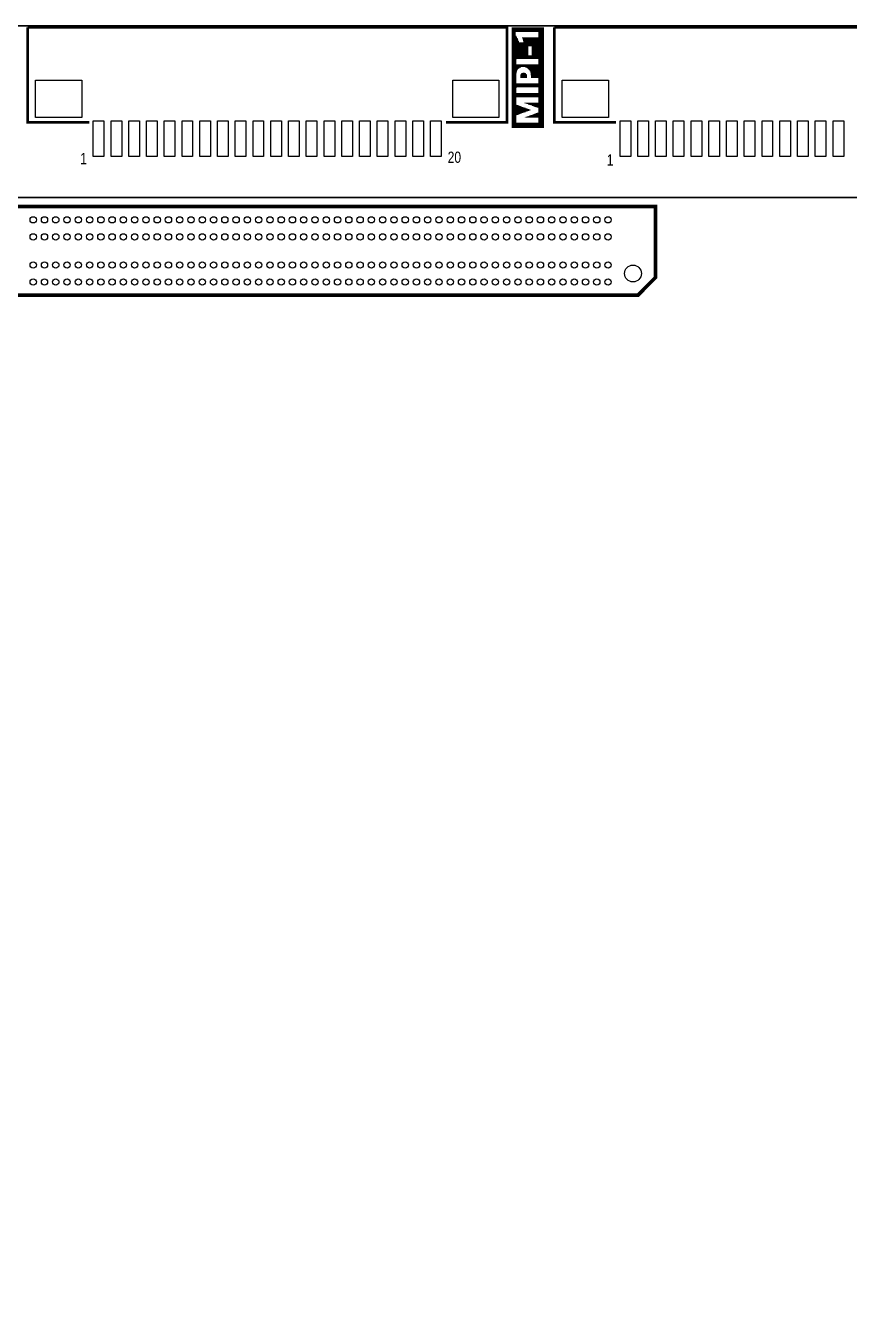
# Model space of a CAD drawing. Extents: x -92 to 136, y -31 to 80.
# Drawn here: x 16 to 62.4, y 7.5 to 79.8 of the extents above; entities that cross this region are included whole.
import ezdxf

# ---------------------------------------------------------------- set-up
doc = ezdxf.new("R2010")
doc.units = 0
for name, color, linetype in [('BG_OUTLINE', 254, 'CONTINUOUS'), ('BG_SILKSCREEN_TOP', 85, 'CONTINUOUS'), ('PG_SILKSCREEN_TOP', 85, 'CONTINUOUS'), ('PIN_TOP', 1, 'CONTINUOUS')]:
    doc.layers.add(name, color=color, linetype=linetype)

msp = doc.modelspace()

# ---------------------------------------------------------------- linework, layer by layer
at = {"layer": 'BG_OUTLINE'}
msp.add_lwpolyline([(-91.76512, 79.8195), (98.22688, 79.8195)], dxfattribs=at)
msp.add_lwpolyline([(-33.16224, -31.3309), (37.0459, -31.3309), (37.5539, -30.8229), (37.5539, -18.53438), (40.2971, -18.53438), (40.2971, -28.00858), (40.66794, -28.37942), (51.6001, -28.37942), (52.9971, -25.9588), (52.9971, -23.37562), (49.0347, -23.37562, -0.999788), (49.0347, -18.5801), (98.22688, -18.5801), (130.23596, -18.5801), (134.0485, -18.5801), (134.0485, 79.8195), (130.23596, 79.8195), (98.22688, 79.8195), (-91.76512, 79.8195)], format="xyb", dxfattribs=at)
at = {"layer": 'BG_SILKSCREEN_TOP'}
for points, const_width in [([(43.36542, 74.0537), (43.36542, 79.7179)], 0.0254), ([(43.39082, 74.0537), (43.39082, 79.7179)], 0.0254), ([(43.41622, 74.0537), (43.41622, 79.7179)], 0.0254), ([(43.44162, 74.0537), (43.44162, 79.7179)], 0.0254), ([(43.46702, 74.0537), (43.46702, 79.7179)], 0.0254), ([(43.49242, 74.0537), (43.49242, 79.7179)], 0.0254), ([(43.51782, 74.0537), (43.51782, 79.7179)], 0.0254), ([(43.54322, 74.0537), (43.54322, 79.7179)], 0.0254), ([(43.56862, 74.0537), (43.56862, 79.7179)], 0.0254), ([(43.59402, 79.4639), (43.59402, 79.7179)], 0.0254), ([(43.61942, 79.4639), (43.61942, 79.7179)], 0.0254), ([(43.64482, 79.4639), (43.64482, 79.7179)], 0.0254), ([(43.67022, 79.4639), (43.67022, 79.7179)], 0.0254), ([(43.69562, 79.4639), (43.69562, 79.7179)], 0.0254), ([(43.72102, 79.4639), (43.72102, 79.7179)], 0.0254), ([(43.74642, 79.4639), (43.74642, 79.7179)], 0.0254), ([(43.77182, 79.4639), (43.77182, 79.7179)], 0.0254), ([(43.79722, 79.4639), (43.79722, 79.7179)], 0.0254), ([(43.82262, 79.4639), (43.82262, 79.7179)], 0.0254), ([(43.84802, 79.4639), (43.84802, 79.7179)], 0.0254), ([(43.87342, 79.4639), (43.87342, 79.7179)], 0.0254), ([(43.89882, 79.4639), (43.89882, 79.7179)], 0.0254), ([(43.92422, 79.4639), (43.92422, 79.7179)], 0.0254), ([(43.94962, 79.4639), (43.94962, 79.7179)], 0.0254), ([(43.97502, 79.4639), (43.97502, 79.7179)], 0.0254), ([(44.00042, 79.4639), (44.00042, 79.7179)], 0.0254), ([(44.02582, 79.4639), (44.02582, 79.7179)], 0.0254), ([(44.05122, 79.4639), (44.05122, 79.7179)], 0.0254), ([(44.07662, 79.4639), (44.07662, 79.7179)], 0.0254), ([(44.10202, 79.4639), (44.10202, 79.7179)], 0.0254), ([(44.12742, 79.4639), (44.12742, 79.7179)], 0.0254), ([(44.15282, 79.4639), (44.15282, 79.7179)], 0.0254), ([(44.17822, 79.4639), (44.17822, 79.7179)], 0.0254), ([(44.20362, 79.4639), (44.20362, 79.7179)], 0.0254), ([(44.22902, 79.4639), (44.22902, 79.7179)], 0.0254), ([(44.25442, 79.4639), (44.25442, 79.7179)], 0.0254), ([(44.27982, 79.4639), (44.27982, 79.7179)], 0.0254), ([(44.30522, 79.4639), (44.30522, 79.7179)], 0.0254), ([(44.33062, 79.4639), (44.33062, 79.7179)], 0.0254), ([(44.35602, 79.4639), (44.35602, 79.7179)], 0.0254), ([(44.38142, 79.4639), (44.38142, 79.7179)], 0.0254), ([(44.40682, 79.4639), (44.40682, 79.7179)], 0.0254), ([(44.43222, 79.4639), (44.43222, 79.7179)], 0.0254), ([(44.45762, 79.4639), (44.45762, 79.7179)], 0.0254), ([(44.48302, 79.4639), (44.48302, 79.7179)], 0.0254), ([(44.50842, 79.4639), (44.50842, 79.7179)], 0.0254), ([(44.53382, 79.4639), (44.53382, 79.7179)], 0.0254), ([(44.55922, 79.4639), (44.55922, 79.7179)], 0.0254), ([(44.58462, 79.4639), (44.58462, 79.7179)], 0.0254), ([(44.61002, 79.4639), (44.61002, 79.7179)], 0.0254), ([(44.63542, 79.4639), (44.63542, 79.7179)], 0.0254), ([(44.66082, 79.4639), (44.66082, 79.7179)], 0.0254), ([(44.68622, 79.4639), (44.68622, 79.7179)], 0.0254), ([(44.71162, 79.4639), (44.71162, 79.7179)], 0.0254), ([(44.73702, 79.4639), (44.73702, 79.7179)], 0.0254), ([(44.76242, 79.4639), (44.76242, 79.7179)], 0.0254), ([(44.78782, 79.4639), (44.78782, 79.7179)], 0.0254), ([(44.81322, 79.4639), (44.81322, 79.7179)], 0.0254), ([(44.83862, 79.4639), (44.83862, 79.7179)], 0.0254), ([(44.86402, 74.0537), (44.86402, 79.7179)], 0.0254), ([(44.88942, 74.0537), (44.88942, 79.7179)], 0.0254), ([(44.91482, 74.0537), (44.91482, 79.7179)], 0.0254), ([(44.94022, 74.0537), (44.94022, 79.7179)], 0.0254), ([(44.96562, 74.0537), (44.96562, 79.7179)], 0.0254), ([(44.99102, 74.0537), (44.99102, 79.7179)], 0.0254), ([(45.01642, 74.0537), (45.01642, 79.7179)], 0.0254), ([(45.04182, 74.0537), (45.04182, 79.7179)], 0.0254), ([(45.06722, 74.0537), (45.06722, 79.7179)], 0.0254), ([(45.09262, 74.0537), (45.09262, 79.7179)], 0.0254), ([(45.11802, 74.0537), (45.11802, 79.7179)], 0.0254), ([(45.14342, 74.0537), (45.14342, 79.7179)], 0.0254), ([(45.16882, 74.0537), (45.16882, 79.7179)], 0.0254), ([(43.59402, 74.0537), (43.59402, 79.2607)], 0.0254), ([(43.61942, 77.9145), (43.61942, 79.2099)], 0.0254), ([(43.64482, 77.9399), (43.64482, 79.1845)], 0.0254), ([(43.67022, 77.9399), (43.67022, 79.1337)], 0.0254), ([(43.69562, 77.9399), (43.69562, 79.0829)], 0.0254), ([(43.72102, 77.9399), (43.72102, 79.0321)], 0.0254), ([(43.74642, 77.9399), (43.74642, 78.9559)], 0.0254), ([(43.77182, 77.9399), (43.77182, 78.8797)], 0.0254), ([(43.79722, 77.9399), (43.79722, 78.8797)], 0.0254), ([(43.82262, 77.9399), (43.82262, 78.8797)], 0.0254), ([(43.84802, 77.9399), (43.84802, 78.8797)], 0.0254), ([(43.87342, 77.9399), (43.87342, 78.8797)], 0.0254), ([(43.89882, 77.9399), (43.89882, 78.8797)], 0.0254), ([(43.92422, 77.9399), (43.92422, 78.8797)], 0.0254), ([(43.94962, 79.1083), (43.94962, 79.1591)], 0.0254), ([(43.94962, 77.9399), (43.94962, 78.8797)], 0.0254), ([(43.97502, 79.0321), (43.97502, 79.1591)], 0.0254), ([(43.97502, 77.9399), (43.97502, 78.8797)], 0.0254), ([(44.00042, 78.9559), (44.00042, 79.1591)], 0.0254), ([(44.00042, 77.9399), (44.00042, 78.8797)], 0.0254), ([(44.02582, 77.9399), (44.02582, 79.1591)], 0.0254), ([(44.05122, 77.9399), (44.05122, 79.1591)], 0.0254), ([(44.07662, 77.9399), (44.07662, 79.1591)], 0.0254), ([(44.10202, 77.9399), (44.10202, 79.1591)], 0.0254), ([(44.12742, 77.9399), (44.12742, 79.1591)], 0.0254), ([(44.15282, 77.9399), (44.15282, 79.1591)], 0.0254), ([(44.17822, 77.9399), (44.17822, 79.1591)], 0.0254), ([(44.20362, 77.9399), (44.20362, 79.1591)], 0.0254), ([(44.22902, 77.9399), (44.22902, 79.1591)], 0.0254), ([(44.25442, 77.9399), (44.25442, 79.1591)], 0.0254), ([(44.27982, 77.9399), (44.27982, 79.1591)], 0.0254), ([(44.30522, 78.6511), (44.30522, 79.1591)], 0.0254), ([(44.33062, 78.6511), (44.33062, 79.1591)], 0.0254), ([(44.35602, 78.6511), (44.35602, 79.1591)], 0.0254), ([(44.38142, 78.6511), (44.38142, 79.1591)], 0.0254), ([(44.40682, 78.6511), (44.40682, 79.1591)], 0.0254), ([(44.43222, 78.6511), (44.43222, 79.1591)], 0.0254), ([(44.45762, 78.6511), (44.45762, 79.1591)], 0.0254), ([(44.48302, 77.9399), (44.48302, 79.1591)], 0.0254), ([(44.50842, 77.9399), (44.50842, 79.1591)], 0.0254), ([(44.53382, 77.9399), (44.53382, 79.1591)], 0.0254), ([(44.55922, 77.9399), (44.55922, 79.1591)], 0.0254), ([(44.58462, 77.9399), (44.58462, 79.1591)], 0.0254), ([(44.61002, 77.9399), (44.61002, 79.1591)], 0.0254), ([(44.63542, 77.9399), (44.63542, 79.1591)], 0.0254), ([(44.66082, 77.9399), (44.66082, 79.1591)], 0.0254), ([(44.68622, 77.9399), (44.68622, 79.1591)], 0.0254), ([(44.71162, 77.9399), (44.71162, 79.1591)], 0.0254), ([(44.73702, 77.9399), (44.73702, 79.1591)], 0.0254), ([(44.76242, 77.9399), (44.76242, 79.1591)], 0.0254), ([(44.78782, 77.9399), (44.78782, 79.1591)], 0.0254), ([(44.81322, 77.9399), (44.81322, 79.1591)], 0.0254), ([(44.83862, 77.9399), (44.83862, 79.1591)], 0.0254), ([(44.30522, 77.9399), (44.30522, 78.1431)], 0.0254), ([(44.33062, 77.9399), (44.33062, 78.1431)], 0.0254), ([(44.35602, 77.9399), (44.35602, 78.1431)], 0.0254), ([(44.38142, 77.9399), (44.38142, 78.1431)], 0.0254), ([(44.40682, 77.9399), (44.40682, 78.1431)], 0.0254), ([(44.43222, 77.9399), (44.43222, 78.1431)], 0.0254), ([(44.45762, 77.9399), (44.45762, 78.1431)], 0.0254), ([(43.61942, 77.1271), (43.61942, 77.6351)], 0.0254), ([(43.64482, 77.2287), (43.64482, 77.6351)], 0.0254), ([(43.67022, 77.3049), (43.67022, 77.6351)], 0.0254), ([(43.69562, 77.3557), (43.69562, 77.6351)], 0.0254), ([(43.72102, 77.3811), (43.72102, 77.6351)], 0.0254), ([(43.74642, 77.4065), (43.74642, 77.6351)], 0.0254), ([(43.77182, 77.4065), (43.77182, 77.6351)], 0.0254), ([(43.79722, 77.4319), (43.79722, 77.6351)], 0.0254), ([(43.82262, 77.4573), (43.82262, 77.6351)], 0.0254), ([(43.84802, 77.4573), (43.84802, 77.6351)], 0.0254), ([(43.87342, 77.4573), (43.87342, 77.6351)], 0.0254), ([(43.89882, 77.4827), (43.89882, 77.6351)], 0.0254), ([(43.92422, 77.4827), (43.92422, 77.6351)], 0.0254), ([(43.94962, 77.4827), (43.94962, 77.6351)], 0.0254), ([(43.97502, 77.4827), (43.97502, 77.6351)], 0.0254), ([(44.00042, 77.4827), (44.00042, 77.6351)], 0.0254), ([(44.02582, 77.4827), (44.02582, 77.6351)], 0.0254), ([(44.05122, 77.4827), (44.05122, 77.6351)], 0.0254), ([(44.07662, 77.4827), (44.07662, 77.6351)], 0.0254), ([(44.10202, 77.4827), (44.10202, 77.6351)], 0.0254), ([(44.12742, 77.4573), (44.12742, 77.6351)], 0.0254), ([(44.15282, 77.4573), (44.15282, 77.6351)], 0.0254), ([(44.17822, 77.4573), (44.17822, 77.6351)], 0.0254), ([(44.20362, 77.4319), (44.20362, 77.6351)], 0.0254), ([(44.22902, 77.4319), (44.22902, 77.6351)], 0.0254), ([(44.25442, 77.4065), (44.25442, 77.6351)], 0.0254), ([(44.27982, 77.3811), (44.27982, 77.6351)], 0.0254), ([(44.30522, 77.3557), (44.30522, 77.6351)], 0.0254), ([(44.33062, 77.3303), (44.33062, 77.6351)], 0.0254), ([(44.35602, 77.3049), (44.35602, 77.6351)], 0.0254), ([(44.38142, 77.2541), (44.38142, 77.6351)], 0.0254), ([(44.40682, 77.1779), (44.40682, 77.6351)], 0.0254), ([(44.43222, 77.0255), (44.43222, 77.6351)], 0.0254), ([(44.45762, 76.8731), (44.45762, 77.6351)], 0.0254), ([(44.48302, 76.8731), (44.48302, 77.6351)], 0.0254), ([(44.50842, 76.8731), (44.50842, 77.6351)], 0.0254), ([(44.53382, 76.8731), (44.53382, 77.6351)], 0.0254), ([(44.55922, 76.8731), (44.55922, 77.6351)], 0.0254), ([(44.58462, 76.8731), (44.58462, 77.6351)], 0.0254), ([(44.61002, 76.8731), (44.61002, 77.6351)], 0.0254), ([(44.63542, 76.8731), (44.63542, 77.6351)], 0.0254), ([(44.66082, 76.8731), (44.66082, 77.6351)], 0.0254), ([(44.68622, 76.8731), (44.68622, 77.6351)], 0.0254), ([(44.71162, 76.8731), (44.71162, 77.6351)], 0.0254), ([(44.73702, 76.8731), (44.73702, 77.6351)], 0.0254), ([(44.76242, 76.8731), (44.76242, 77.6351)], 0.0254), ([(44.78782, 76.8731), (44.78782, 77.6351)], 0.0254), ([(44.81322, 76.8731), (44.81322, 77.6351)], 0.0254), ([(44.83862, 76.8731), (44.83862, 77.6351)], 0.0254), ([(43.84802, 76.8731), (43.84802, 77.0509)], 0.0254), ([(43.87342, 76.8731), (43.87342, 77.1017)], 0.0254), ([(43.89882, 76.8731), (43.89882, 77.1271)], 0.0254), ([(43.92422, 76.8731), (43.92422, 77.1525)], 0.0254), ([(43.94962, 76.8731), (43.94962, 77.1525)], 0.0254), ([(43.97502, 76.8731), (43.97502, 77.1779)], 0.0254), ([(44.00042, 76.8731), (44.00042, 77.1779)], 0.0254), ([(44.02582, 76.8731), (44.02582, 77.1779)], 0.0254), ([(44.05122, 76.8731), (44.05122, 77.1779)], 0.0254), ([(44.07662, 76.8731), (44.07662, 77.1779)], 0.0254), ([(44.10202, 76.8731), (44.10202, 77.1525)], 0.0254), ([(44.12742, 76.8731), (44.12742, 77.1525)], 0.0254), ([(44.15282, 76.8731), (44.15282, 77.1271)], 0.0254), ([(44.17822, 76.8731), (44.17822, 77.1017)], 0.0254), ([(44.20362, 76.8731), (44.20362, 77.0509)], 0.0254), ([(43.61942, 76.3143), (43.61942, 76.5683)], 0.0254), ([(43.61942, 75.7809), (43.61942, 76.0349)], 0.0254), ([(43.64482, 76.3397), (43.64482, 76.5683)], 0.0254), ([(43.64482, 75.7809), (43.64482, 76.0349)], 0.0254), ([(43.67022, 76.3397), (43.67022, 76.5683)], 0.0254), ([(43.67022, 75.7809), (43.67022, 76.0349)], 0.0254), ([(43.69562, 76.3397), (43.69562, 76.5683)], 0.0254), ([(43.69562, 75.7809), (43.69562, 76.0349)], 0.0254), ([(43.72102, 76.3397), (43.72102, 76.5683)], 0.0254), ([(43.72102, 75.7809), (43.72102, 76.0349)], 0.0254), ([(43.74642, 76.3397), (43.74642, 76.5683)], 0.0254), ([(43.74642, 75.7809), (43.74642, 76.0349)], 0.0254), ([(43.77182, 76.3397), (43.77182, 76.5683)], 0.0254), ([(43.77182, 75.7809), (43.77182, 76.0349)], 0.0254), ([(43.79722, 76.3397), (43.79722, 76.5683)], 0.0254), ([(43.79722, 75.7809), (43.79722, 76.0349)], 0.0254), ([(43.82262, 76.3397), (43.82262, 76.5683)], 0.0254), ([(43.82262, 75.7809), (43.82262, 76.0349)], 0.0254), ([(43.84802, 76.3397), (43.84802, 76.5683)], 0.0254), ([(43.84802, 75.7809), (43.84802, 76.0349)], 0.0254), ([(43.87342, 76.3397), (43.87342, 76.5683)], 0.0254), ([(43.87342, 75.7809), (43.87342, 76.0349)], 0.0254), ([(43.89882, 76.3397), (43.89882, 76.5683)], 0.0254), ([(43.89882, 75.7809), (43.89882, 76.0349)], 0.0254), ([(43.92422, 76.3397), (43.92422, 76.5683)], 0.0254), ([(43.92422, 75.7809), (43.92422, 76.0349)], 0.0254), ([(43.94962, 76.3397), (43.94962, 76.5683)], 0.0254), ([(43.94962, 75.7809), (43.94962, 76.0349)], 0.0254), ([(43.97502, 76.3397), (43.97502, 76.5683)], 0.0254), ([(43.97502, 75.7809), (43.97502, 76.0349)], 0.0254), ([(44.00042, 76.3397), (44.00042, 76.5683)], 0.0254), ([(44.00042, 75.7809), (44.00042, 76.0349)], 0.0254), ([(44.02582, 76.3397), (44.02582, 76.5683)], 0.0254), ([(44.02582, 75.7809), (44.02582, 76.0349)], 0.0254), ([(44.05122, 76.3397), (44.05122, 76.5683)], 0.0254), ([(44.05122, 75.7809), (44.05122, 76.0349)], 0.0254), ([(44.07662, 76.3397), (44.07662, 76.5683)], 0.0254), ([(44.07662, 75.7809), (44.07662, 76.0349)], 0.0254), ([(44.10202, 76.3397), (44.10202, 76.5683)], 0.0254), ([(44.10202, 75.7809), (44.10202, 76.0349)], 0.0254), ([(44.12742, 76.3397), (44.12742, 76.5683)], 0.0254), ([(44.12742, 75.7809), (44.12742, 76.0349)], 0.0254), ([(44.15282, 76.3397), (44.15282, 76.5683)], 0.0254), ([(44.15282, 75.7809), (44.15282, 76.0349)], 0.0254), ([(44.17822, 76.3397), (44.17822, 76.5683)], 0.0254), ([(44.17822, 75.7809), (44.17822, 76.0349)], 0.0254), ([(44.20362, 76.3397), (44.20362, 76.5683)], 0.0254), ([(44.20362, 75.7809), (44.20362, 76.0349)], 0.0254), ([(44.22902, 76.3397), (44.22902, 76.5683)], 0.0254), ([(44.22902, 75.7809), (44.22902, 76.0349)], 0.0254), ([(44.25442, 76.3397), (44.25442, 76.5683)], 0.0254), ([(44.25442, 75.7809), (44.25442, 76.0349)], 0.0254), ([(44.27982, 76.3397), (44.27982, 76.5683)], 0.0254), ([(44.27982, 75.7809), (44.27982, 76.0349)], 0.0254), ([(44.30522, 76.3397), (44.30522, 76.5683)], 0.0254), ([(44.30522, 75.7809), (44.30522, 76.0349)], 0.0254), ([(44.33062, 76.3397), (44.33062, 76.5683)], 0.0254), ([(44.33062, 75.7809), (44.33062, 76.0349)], 0.0254), ([(44.35602, 76.3397), (44.35602, 76.5683)], 0.0254), ([(44.35602, 75.7809), (44.35602, 76.0349)], 0.0254), ([(44.38142, 76.3397), (44.38142, 76.5683)], 0.0254), ([(44.38142, 75.7809), (44.38142, 76.0349)], 0.0254), ([(44.40682, 76.3397), (44.40682, 76.5683)], 0.0254), ([(44.40682, 75.7809), (44.40682, 76.0349)], 0.0254), ([(44.43222, 76.3397), (44.43222, 76.5683)], 0.0254), ([(44.43222, 75.7809), (44.43222, 76.0349)], 0.0254), ([(44.45762, 76.3397), (44.45762, 76.5683)], 0.0254), ([(44.45762, 75.7809), (44.45762, 76.0349)], 0.0254), ([(44.48302, 76.3397), (44.48302, 76.5683)], 0.0254), ([(44.48302, 75.7809), (44.48302, 76.0349)], 0.0254), ([(44.50842, 76.3397), (44.50842, 76.5683)], 0.0254), ([(44.50842, 75.7809), (44.50842, 76.0349)], 0.0254), ([(44.53382, 76.3397), (44.53382, 76.5683)], 0.0254), ([(44.53382, 75.7809), (44.53382, 76.0349)], 0.0254), ([(44.55922, 76.3397), (44.55922, 76.5683)], 0.0254), ([(44.55922, 75.7809), (44.55922, 76.0349)], 0.0254), ([(44.58462, 76.3397), (44.58462, 76.5683)], 0.0254), ([(44.58462, 75.7809), (44.58462, 76.0349)], 0.0254), ([(44.61002, 76.3397), (44.61002, 76.5683)], 0.0254), ([(44.61002, 75.7809), (44.61002, 76.0349)], 0.0254), ([(44.63542, 76.3397), (44.63542, 76.5683)], 0.0254), ([(44.63542, 75.7809), (44.63542, 76.0349)], 0.0254), ([(44.66082, 76.3397), (44.66082, 76.5683)], 0.0254), ([(44.66082, 75.7809), (44.66082, 76.0349)], 0.0254), ([(44.68622, 76.3397), (44.68622, 76.5683)], 0.0254), ([(44.68622, 75.7809), (44.68622, 76.0349)], 0.0254), ([(44.71162, 76.3397), (44.71162, 76.5683)], 0.0254), ([(44.71162, 75.7809), (44.71162, 76.0349)], 0.0254), ([(44.73702, 76.3397), (44.73702, 76.5683)], 0.0254), ([(44.73702, 75.7809), (44.73702, 76.0349)], 0.0254), ([(44.76242, 76.3397), (44.76242, 76.5683)], 0.0254), ([(44.76242, 75.7809), (44.76242, 76.0349)], 0.0254), ([(44.78782, 76.3397), (44.78782, 76.5683)], 0.0254), ([(44.78782, 75.7809), (44.78782, 76.0349)], 0.0254), ([(44.81322, 76.3397), (44.81322, 76.5683)], 0.0254), ([(44.81322, 75.7809), (44.81322, 76.0349)], 0.0254), ([(44.83862, 76.3397), (44.83862, 76.5683)], 0.0254), ([(44.83862, 75.7809), (44.83862, 76.0349)], 0.0254), ([(43.61942, 74.7649), (43.61942, 75.3745)], 0.0254), ([(43.64482, 74.7903), (43.64482, 75.3491)], 0.0254), ([(43.67022, 74.7903), (43.67022, 75.3491)], 0.0254), ([(43.69562, 74.7903), (43.69562, 75.3491)], 0.0254), ([(43.72102, 74.8157), (43.72102, 75.3237)], 0.0254), ([(43.74642, 74.8157), (43.74642, 75.3237)], 0.0254), ([(43.77182, 74.8157), (43.77182, 75.3237)], 0.0254), ([(43.79722, 74.8411), (43.79722, 75.2983)], 0.0254), ([(43.82262, 74.8411), (43.82262, 75.2983)], 0.0254), ([(43.84802, 74.8665), (43.84802, 75.2983)], 0.0254), ([(43.87342, 74.8665), (43.87342, 75.2729)], 0.0254), ([(43.89882, 74.8665), (43.89882, 75.2729)], 0.0254), ([(43.92422, 74.8919), (43.92422, 75.2475)], 0.0254), ([(43.94962, 74.8919), (43.94962, 75.2475)], 0.0254), ([(43.97502, 74.8919), (43.97502, 75.2475)], 0.0254), ([(44.00042, 74.9173), (44.00042, 75.2221)], 0.0254), ([(44.02582, 74.9173), (44.02582, 75.2221)], 0.0254), ([(44.05122, 74.9173), (44.05122, 75.2221)], 0.0254), ([(44.07662, 75.4507), (44.07662, 75.4761)], 0.0254), ([(44.07662, 74.9427), (44.07662, 75.1967)], 0.0254), ([(44.10202, 75.4507), (44.10202, 75.4761)], 0.0254), ([(44.10202, 74.9427), (44.10202, 75.1967)], 0.0254), ([(44.12742, 75.4507), (44.12742, 75.4761)], 0.0254), ([(44.12742, 74.9427), (44.12742, 75.1967)], 0.0254), ([(44.15282, 75.4253), (44.15282, 75.4761)], 0.0254), ([(44.17822, 75.4253), (44.17822, 75.4761)], 0.0254), ([(44.20362, 75.3999), (44.20362, 75.4761)], 0.0254), ([(44.22902, 75.3999), (44.22902, 75.4761)], 0.0254), ([(44.25442, 75.3999), (44.25442, 75.4761)], 0.0254), ([(44.27982, 75.3745), (44.27982, 75.4761)], 0.0254), ([(44.30522, 75.3745), (44.30522, 75.4761)], 0.0254), ([(44.33062, 75.3745), (44.33062, 75.4761)], 0.0254), ([(44.35602, 75.3491), (44.35602, 75.4761)], 0.0254), ([(44.38142, 75.3491), (44.38142, 75.4761)], 0.0254), ([(44.40682, 75.3491), (44.40682, 75.4761)], 0.0254), ([(44.43222, 75.3237), (44.43222, 75.4761)], 0.0254), ([(44.45762, 75.3237), (44.45762, 75.4761)], 0.0254), ([(44.48302, 75.3237), (44.48302, 75.4761)], 0.0254), ([(44.50842, 75.2983), (44.50842, 75.4761)], 0.0254), ([(44.53382, 75.2983), (44.53382, 75.4761)], 0.0254), ([(44.55922, 75.2729), (44.55922, 75.4761)], 0.0254), ([(44.58462, 75.2729), (44.58462, 75.4761)], 0.0254), ([(44.61002, 75.2729), (44.61002, 75.4761)], 0.0254), ([(44.63542, 75.2475), (44.63542, 75.4761)], 0.0254), ([(44.66082, 75.2475), (44.66082, 75.4761)], 0.0254), ([(44.68622, 75.2475), (44.68622, 75.4761)], 0.0254), ([(44.71162, 75.2221), (44.71162, 75.4761)], 0.0254), ([(44.73702, 75.2221), (44.73702, 75.4761)], 0.0254), ([(44.76242, 75.2221), (44.76242, 75.4761)], 0.0254), ([(44.78782, 75.1967), (44.78782, 75.4761)], 0.0254), ([(44.81322, 75.1967), (44.81322, 75.4761)], 0.0254), ([(44.83862, 75.1967), (44.83862, 75.4761)], 0.0254), ([(44.10202, 74.6379), (44.10202, 74.6633)], 0.0254), ([(44.12742, 74.6379), (44.12742, 74.6633)], 0.0254), ([(44.15282, 74.9681), (44.15282, 75.1713)], 0.0254), ([(44.15282, 74.6379), (44.15282, 74.6887)], 0.0254), ([(44.17822, 74.9681), (44.17822, 75.1713)], 0.0254), ([(44.17822, 74.6379), (44.17822, 74.6887)], 0.0254), ([(44.20362, 74.9935), (44.20362, 75.1713)], 0.0254), ([(44.20362, 74.6379), (44.20362, 74.6887)], 0.0254), ([(44.22902, 74.9935), (44.22902, 75.1459)], 0.0254), ([(44.22902, 74.6379), (44.22902, 74.7141)], 0.0254), ([(44.25442, 74.9935), (44.25442, 75.1459)], 0.0254), ([(44.25442, 74.6379), (44.25442, 74.7141)], 0.0254), ([(44.27982, 75.0189), (44.27982, 75.1205)], 0.0254), ([(44.27982, 74.6379), (44.27982, 74.7141)], 0.0254), ([(44.30522, 75.0189), (44.30522, 75.1205)], 0.0254), ([(44.30522, 74.6379), (44.30522, 74.7395)], 0.0254), ([(44.33062, 75.0189), (44.33062, 75.1205)], 0.0254), ([(44.33062, 74.6379), (44.33062, 74.7395)], 0.0254), ([(44.35602, 75.0443), (44.35602, 75.0951)], 0.0254), ([(44.35602, 74.6379), (44.35602, 74.7649)], 0.0254), ([(44.38142, 75.0443), (44.38142, 75.0951)], 0.0254), ([(44.38142, 74.6379), (44.38142, 74.7649)], 0.0254), ([(44.40682, 75.0443), (44.40682, 75.0951)], 0.0254), ([(44.40682, 74.6379), (44.40682, 74.7649)], 0.0254), ([(44.43222, 74.6379), (44.43222, 74.7903)], 0.0254), ([(44.45762, 74.6379), (44.45762, 74.7903)], 0.0254), ([(44.48302, 74.6379), (44.48302, 74.7903)], 0.0254), ([(44.50842, 74.6379), (44.50842, 74.8157)], 0.0254), ([(44.53382, 74.6379), (44.53382, 74.8157)], 0.0254), ([(44.55922, 74.6379), (44.55922, 74.8157)], 0.0254), ([(44.58462, 74.6379), (44.58462, 74.8411)], 0.0254), ([(44.61002, 74.6379), (44.61002, 74.8411)], 0.0254), ([(44.63542, 74.6379), (44.63542, 74.8665)], 0.0254), ([(44.66082, 74.6379), (44.66082, 74.8665)], 0.0254), ([(44.68622, 74.6379), (44.68622, 74.8665)], 0.0254), ([(44.71162, 74.6379), (44.71162, 74.8919)], 0.0254), ([(44.73702, 74.6379), (44.73702, 74.8919)], 0.0254), ([(44.76242, 74.6379), (44.76242, 74.8919)], 0.0254), ([(44.78782, 74.6379), (44.78782, 74.9173)], 0.0254), ([(44.81322, 74.6379), (44.81322, 74.9173)], 0.0254), ([(44.83862, 74.6379), (44.83862, 74.9173)], 0.0254), ([(43.61942, 74.0537), (43.61942, 74.3585)], 0.0254), ([(43.64482, 74.0537), (43.64482, 74.3585)], 0.0254), ([(43.67022, 74.0537), (43.67022, 74.3585)], 0.0254), ([(43.69562, 74.0537), (43.69562, 74.3585)], 0.0254), ([(43.72102, 74.0537), (43.72102, 74.3585)], 0.0254), ([(43.74642, 74.0537), (43.74642, 74.3585)], 0.0254), ([(43.77182, 74.0537), (43.77182, 74.3585)], 0.0254), ([(43.79722, 74.0537), (43.79722, 74.3585)], 0.0254), ([(43.82262, 74.0537), (43.82262, 74.3585)], 0.0254), ([(43.84802, 74.0537), (43.84802, 74.3585)], 0.0254), ([(43.87342, 74.0537), (43.87342, 74.3585)], 0.0254), ([(43.89882, 74.0537), (43.89882, 74.3585)], 0.0254), ([(43.92422, 74.0537), (43.92422, 74.3585)], 0.0254), ([(43.94962, 74.0537), (43.94962, 74.3585)], 0.0254), ([(43.97502, 74.0537), (43.97502, 74.3585)], 0.0254), ([(44.00042, 74.0537), (44.00042, 74.3585)], 0.0254), ([(44.02582, 74.0537), (44.02582, 74.3585)], 0.0254), ([(44.05122, 74.0537), (44.05122, 74.3585)], 0.0254), ([(44.07662, 74.0537), (44.07662, 74.3585)], 0.0254), ([(44.10202, 74.0537), (44.10202, 74.3585)], 0.0254), ([(44.12742, 74.0537), (44.12742, 74.3585)], 0.0254), ([(44.15282, 74.0537), (44.15282, 74.3585)], 0.0254), ([(44.17822, 74.0537), (44.17822, 74.3585)], 0.0254), ([(44.20362, 74.0537), (44.20362, 74.3585)], 0.0254), ([(44.22902, 74.0537), (44.22902, 74.3585)], 0.0254), ([(44.25442, 74.0537), (44.25442, 74.3585)], 0.0254), ([(44.27982, 74.0537), (44.27982, 74.3585)], 0.0254), ([(44.30522, 74.0537), (44.30522, 74.3585)], 0.0254), ([(44.33062, 74.0537), (44.33062, 74.3585)], 0.0254), ([(44.35602, 74.0537), (44.35602, 74.3585)], 0.0254), ([(44.38142, 74.0537), (44.38142, 74.3585)], 0.0254), ([(44.40682, 74.0537), (44.40682, 74.3585)], 0.0254), ([(44.43222, 74.0537), (44.43222, 74.3585)], 0.0254), ([(44.45762, 74.0537), (44.45762, 74.3585)], 0.0254), ([(44.48302, 74.0537), (44.48302, 74.3585)], 0.0254), ([(44.50842, 74.0537), (44.50842, 74.3585)], 0.0254), ([(44.53382, 74.0537), (44.53382, 74.3585)], 0.0254), ([(44.55922, 74.0537), (44.55922, 74.3585)], 0.0254), ([(44.58462, 74.0537), (44.58462, 74.3585)], 0.0254), ([(44.61002, 74.0537), (44.61002, 74.3585)], 0.0254), ([(44.63542, 74.0537), (44.63542, 74.3585)], 0.0254), ([(44.66082, 74.0537), (44.66082, 74.3585)], 0.0254), ([(44.68622, 74.0537), (44.68622, 74.3585)], 0.0254), ([(44.71162, 74.0537), (44.71162, 74.3585)], 0.0254), ([(44.73702, 74.0537), (44.73702, 74.3585)], 0.0254), ([(44.76242, 74.0537), (44.76242, 74.3585)], 0.0254), ([(44.78782, 74.0537), (44.78782, 74.3585)], 0.0254), ([(44.81322, 74.0537), (44.81322, 74.3585)], 0.0254), ([(44.83862, 74.0537), (44.83862, 74.3585)], 0.0254), ([(70.050406, 70.142354), (-9.949688, 70.142354), (-9.949688, -9.85774), (70.050406, -9.85774), (70.050406, 70.142354)], 0.100076)]:
    msp.add_lwpolyline(points, dxfattribs=dict(at, const_width=const_width))
at = {"layer": 'PG_SILKSCREEN_TOP'}
for points, const_width in [([(19.56562, 74.38136), (16.08074, 74.38136), (16.08074, 79.73314)], 0.1524), ([(16.08074, 79.73314), (43.08094, 79.73314), (43.08094, 74.38136), (39.6494, 74.38136)], 0.1524), ([(49.2379, 74.38136), (45.75556, 74.38136), (45.75556, 79.73314)], 0.1524), ([(45.75556, 79.73314), (72.75576, 79.73314), (72.75576, 74.38136), (69.32168, 74.38136)], 0.1524), ([(51.460146, 69.636132), (51.460146, 65.635632), (50.461926, 64.634872), (9.641586, 64.634872), (8.640826, 65.635632), (8.640826, 69.636132), (51.460146, 69.636132)], 0.20066)]:
    msp.add_lwpolyline(points, dxfattribs=dict(at, const_width=const_width))
at = {"layer": 'PIN_TOP'}
for points in [[(16.53032, 74.65187), (16.53032, 76.75245), (19.13128, 76.75245), (19.13128, 74.65187)], [(40.0304, 74.65187), (40.0304, 76.75245), (42.63136, 76.75245), (42.63136, 74.65187)], [(46.20514, 74.65187), (46.20514, 76.75245), (48.8061, 76.75245), (48.8061, 74.65187)], [(19.78152, 72.45223), (19.78152, 74.45121), (20.38096, 74.45121), (20.38096, 72.45223)], [(20.78228, 72.45223), (20.78228, 74.45121), (21.38172, 74.45121), (21.38172, 72.45223)], [(21.7805, 72.45223), (21.7805, 74.45121), (22.37994, 74.45121), (22.37994, 72.45223)], [(22.78126, 72.45223), (22.78126, 74.45121), (23.3807, 74.45121), (23.3807, 72.45223)], [(23.78202, 72.45223), (23.78202, 74.45121), (24.38146, 74.45121), (24.38146, 72.45223)], [(24.78024, 72.45223), (24.78024, 74.45121), (25.37968, 74.45121), (25.37968, 72.45223)], [(25.781, 72.45223), (25.781, 74.45121), (26.38044, 74.45121), (26.38044, 72.45223)], [(26.78176, 72.45223), (26.78176, 74.45121), (27.3812, 74.45121), (27.3812, 72.45223)], [(27.77998, 72.45223), (27.77998, 74.45121), (28.37942, 74.45121), (28.37942, 72.45223)], [(28.78074, 72.45223), (28.78074, 74.45121), (29.38018, 74.45121), (29.38018, 72.45223)], [(29.7815, 72.45223), (29.7815, 74.45121), (30.38094, 74.45121), (30.38094, 72.45223)], [(30.78226, 72.45223), (30.78226, 74.45121), (31.3817, 74.45121), (31.3817, 72.45223)], [(31.78048, 72.45223), (31.78048, 74.45121), (32.37992, 74.45121), (32.37992, 72.45223)], [(32.78124, 72.45223), (32.78124, 74.45121), (33.38068, 74.45121), (33.38068, 72.45223)], [(33.782, 72.45223), (33.782, 74.45121), (34.38144, 74.45121), (34.38144, 72.45223)], [(34.78022, 72.45223), (34.78022, 74.45121), (35.37966, 74.45121), (35.37966, 72.45223)], [(35.78098, 72.45223), (35.78098, 74.45121), (36.38042, 74.45121), (36.38042, 72.45223)], [(36.78174, 72.45223), (36.78174, 74.45121), (37.38118, 74.45121), (37.38118, 72.45223)], [(37.77996, 72.45223), (37.77996, 74.45121), (38.3794, 74.45121), (38.3794, 72.45223)], [(38.78072, 72.45223), (38.78072, 74.45121), (39.38016, 74.45121), (39.38016, 72.45223)], [(49.45634, 72.45223), (49.45634, 74.45121), (50.05578, 74.45121), (50.05578, 72.45223)], [(50.4571, 72.45223), (50.4571, 74.45121), (51.05654, 74.45121), (51.05654, 72.45223)], [(51.45532, 72.45223), (51.45532, 74.45121), (52.05476, 74.45121), (52.05476, 72.45223)], [(52.45608, 72.45223), (52.45608, 74.45121), (53.05552, 74.45121), (53.05552, 72.45223)], [(53.45684, 72.45223), (53.45684, 74.45121), (54.05628, 74.45121), (54.05628, 72.45223)], [(54.45506, 72.45223), (54.45506, 74.45121), (55.0545, 74.45121), (55.0545, 72.45223)], [(55.45582, 72.45223), (55.45582, 74.45121), (56.05526, 74.45121), (56.05526, 72.45223)], [(56.45658, 72.45223), (56.45658, 74.45121), (57.05602, 74.45121), (57.05602, 72.45223)], [(57.4548, 72.45223), (57.4548, 74.45121), (58.05424, 74.45121), (58.05424, 72.45223)], [(58.45556, 72.45223), (58.45556, 74.45121), (59.055, 74.45121), (59.055, 72.45223)], [(59.45632, 72.45223), (59.45632, 74.45121), (60.05576, 74.45121), (60.05576, 72.45223)], [(60.45708, 72.45223), (60.45708, 74.45121), (61.05652, 74.45121), (61.05652, 72.45223)], [(61.4553, 72.45223), (61.4553, 74.45121), (62.05474, 74.45121), (62.05474, 72.45223)]]:
    msp.add_lwpolyline(points, close=True, dxfattribs=at)
for centre, radius in [((16.397986, 68.884292), 0.1778), ((17.032986, 68.884292), 0.1778), ((17.667986, 68.884292), 0.1778), ((18.302986, 68.884292), 0.1778), ((18.937986, 68.884292), 0.1778), ((19.572986, 68.884292), 0.1778), ((20.207986, 68.884292), 0.1778), ((20.842986, 68.884292), 0.1778), ((21.477986, 68.884292), 0.1778), ((22.112986, 68.884292), 0.1778), ((22.747986, 68.884292), 0.1778), ((23.382986, 68.884292), 0.1778), ((24.017986, 68.884292), 0.1778), ((24.652986, 68.884292), 0.1778), ((25.287986, 68.884292), 0.1778), ((25.922986, 68.884292), 0.1778), ((26.557986, 68.884292), 0.1778), ((27.192986, 68.884292), 0.1778), ((27.827986, 68.884292), 0.1778), ((28.462986, 68.884292), 0.1778), ((29.097986, 68.884292), 0.1778), ((29.732986, 68.884292), 0.1778), ((30.367986, 68.884292), 0.1778), ((31.002986, 68.884292), 0.1778), ((31.637986, 68.884292), 0.1778), ((32.272986, 68.884292), 0.1778), ((32.907986, 68.884292), 0.1778), ((33.542986, 68.884292), 0.1778), ((34.177986, 68.884292), 0.1778), ((34.812986, 68.884292), 0.1778), ((35.447986, 68.884292), 0.1778), ((36.082986, 68.884292), 0.1778), ((36.717986, 68.884292), 0.1778), ((37.352986, 68.884292), 0.1778), ((37.987986, 68.884292), 0.1778), ((38.622986, 68.884292), 0.1778), ((39.257986, 68.884292), 0.1778), ((39.892986, 68.884292), 0.1778), ((40.527986, 68.884292), 0.1778), ((41.162986, 68.884292), 0.1778), ((41.797986, 68.884292), 0.1778), ((42.432986, 68.884292), 0.1778), ((43.067986, 68.884292), 0.1778), ((43.702986, 68.884292), 0.1778), ((44.337986, 68.884292), 0.1778), ((44.972986, 68.884292), 0.1778), ((45.607986, 68.884292), 0.1778), ((46.242986, 68.884292), 0.1778), ((46.877986, 68.884292), 0.1778), ((47.512986, 68.884292), 0.1778), ((48.147986, 68.884292), 0.1778), ((48.782986, 68.884292), 0.1778), ((16.397986, 67.924172), 0.1778), ((17.032986, 67.924172), 0.1778), ((17.667986, 67.924172), 0.1778), ((18.302986, 67.924172), 0.1778), ((18.937986, 67.924172), 0.1778), ((19.572986, 67.924172), 0.1778), ((20.207986, 67.924172), 0.1778), ((20.842986, 67.924172), 0.1778), ((21.477986, 67.924172), 0.1778), ((22.112986, 67.924172), 0.1778), ((22.747986, 67.924172), 0.1778), ((23.382986, 67.924172), 0.1778), ((24.017986, 67.924172), 0.1778), ((24.652986, 67.924172), 0.1778), ((25.287986, 67.924172), 0.1778), ((25.922986, 67.924172), 0.1778), ((26.557986, 67.924172), 0.1778), ((27.192986, 67.924172), 0.1778), ((27.827986, 67.924172), 0.1778), ((28.462986, 67.924172), 0.1778), ((29.097986, 67.924172), 0.1778), ((29.732986, 67.924172), 0.1778), ((30.367986, 67.924172), 0.1778), ((31.002986, 67.924172), 0.1778), ((31.637986, 67.924172), 0.1778), ((32.272986, 67.924172), 0.1778), ((32.907986, 67.924172), 0.1778), ((33.542986, 67.924172), 0.1778), ((34.177986, 67.924172), 0.1778), ((34.812986, 67.924172), 0.1778), ((35.447986, 67.924172), 0.1778), ((36.082986, 67.924172), 0.1778), ((36.717986, 67.924172), 0.1778), ((37.352986, 67.924172), 0.1778), ((37.987986, 67.924172), 0.1778), ((38.622986, 67.924172), 0.1778), ((39.257986, 67.924172), 0.1778), ((39.892986, 67.924172), 0.1778), ((40.527986, 67.924172), 0.1778), ((41.162986, 67.924172), 0.1778), ((41.797986, 67.924172), 0.1778), ((42.432986, 67.924172), 0.1778), ((43.067986, 67.924172), 0.1778), ((43.702986, 67.924172), 0.1778), ((44.337986, 67.924172), 0.1778), ((44.972986, 67.924172), 0.1778), ((45.607986, 67.924172), 0.1778), ((46.242986, 67.924172), 0.1778), ((46.877986, 67.924172), 0.1778), ((47.512986, 67.924172), 0.1778), ((48.147986, 67.924172), 0.1778), ((48.782986, 67.924172), 0.1778), ((16.397986, 66.344292), 0.1778), ((17.032986, 66.344292), 0.1778), ((17.667986, 66.344292), 0.1778), ((18.302986, 66.344292), 0.1778), ((18.937986, 66.344292), 0.1778), ((19.572986, 66.344292), 0.1778), ((20.207986, 66.344292), 0.1778), ((20.842986, 66.344292), 0.1778), ((21.477986, 66.344292), 0.1778), ((22.112986, 66.344292), 0.1778), ((22.747986, 66.344292), 0.1778), ((23.382986, 66.344292), 0.1778), ((24.017986, 66.344292), 0.1778), ((24.652986, 66.344292), 0.1778), ((25.287986, 66.344292), 0.1778), ((25.922986, 66.344292), 0.1778), ((26.557986, 66.344292), 0.1778), ((27.192986, 66.344292), 0.1778), ((27.827986, 66.344292), 0.1778), ((28.462986, 66.344292), 0.1778), ((29.097986, 66.344292), 0.1778), ((29.732986, 66.344292), 0.1778), ((30.367986, 66.344292), 0.1778), ((31.002986, 66.344292), 0.1778), ((31.637986, 66.344292), 0.1778), ((32.272986, 66.344292), 0.1778), ((32.907986, 66.344292), 0.1778), ((33.542986, 66.344292), 0.1778), ((34.177986, 66.344292), 0.1778), ((34.812986, 66.344292), 0.1778), ((35.447986, 66.344292), 0.1778), ((36.082986, 66.344292), 0.1778), ((36.717986, 66.344292), 0.1778), ((37.352986, 66.344292), 0.1778), ((37.987986, 66.344292), 0.1778), ((38.622986, 66.344292), 0.1778), ((39.257986, 66.344292), 0.1778), ((39.892986, 66.344292), 0.1778), ((40.527986, 66.344292), 0.1778), ((41.162986, 66.344292), 0.1778), ((41.797986, 66.344292), 0.1778), ((42.432986, 66.344292), 0.1778), ((43.067986, 66.344292), 0.1778), ((43.702986, 66.344292), 0.1778), ((44.337986, 66.344292), 0.1778), ((44.972986, 66.344292), 0.1778), ((45.607986, 66.344292), 0.1778), ((46.242986, 66.344292), 0.1778), ((46.877986, 66.344292), 0.1778), ((47.512986, 66.344292), 0.1778), ((48.147986, 66.344292), 0.1778), ((48.782986, 66.344292), 0.1778), ((50.185066, 65.864232), 0.47498), ((16.397986, 65.384172), 0.1778), ((17.032986, 65.384172), 0.1778), ((17.667986, 65.384172), 0.1778), ((18.302986, 65.384172), 0.1778), ((18.937986, 65.384172), 0.1778), ((19.572986, 65.384172), 0.1778), ((20.207986, 65.384172), 0.1778), ((20.842986, 65.384172), 0.1778), ((21.477986, 65.384172), 0.1778), ((22.112986, 65.384172), 0.1778), ((22.747986, 65.384172), 0.1778), ((23.382986, 65.384172), 0.1778), ((24.017986, 65.384172), 0.1778), ((24.652986, 65.384172), 0.1778), ((25.287986, 65.384172), 0.1778), ((25.922986, 65.384172), 0.1778), ((26.557986, 65.384172), 0.1778), ((27.192986, 65.384172), 0.1778), ((27.827986, 65.384172), 0.1778), ((28.462986, 65.384172), 0.1778), ((29.097986, 65.384172), 0.1778), ((29.732986, 65.384172), 0.1778), ((30.367986, 65.384172), 0.1778), ((31.002986, 65.384172), 0.1778), ((31.637986, 65.384172), 0.1778), ((32.272986, 65.384172), 0.1778), ((32.907986, 65.384172), 0.1778), ((33.542986, 65.384172), 0.1778), ((34.177986, 65.384172), 0.1778), ((34.812986, 65.384172), 0.1778), ((35.447986, 65.384172), 0.1778), ((36.082986, 65.384172), 0.1778), ((36.717986, 65.384172), 0.1778), ((37.352986, 65.384172), 0.1778), ((37.987986, 65.384172), 0.1778), ((38.622986, 65.384172), 0.1778), ((39.257986, 65.384172), 0.1778), ((39.892986, 65.384172), 0.1778), ((40.527986, 65.384172), 0.1778), ((41.162986, 65.384172), 0.1778), ((41.797986, 65.384172), 0.1778), ((42.432986, 65.384172), 0.1778), ((43.067986, 65.384172), 0.1778), ((43.702986, 65.384172), 0.1778), ((44.337986, 65.384172), 0.1778), ((44.972986, 65.384172), 0.1778), ((45.607986, 65.384172), 0.1778), ((46.242986, 65.384172), 0.1778), ((46.877986, 65.384172), 0.1778), ((47.512986, 65.384172), 0.1778), ((48.147986, 65.384172), 0.1778), ((48.782986, 65.384172), 0.1778)]:
    msp.add_circle(centre, radius, dxfattribs=at)

# ---------------------------------------------------------------- texts
at = {"layer": 'PG_SILKSCREEN_TOP', "width": 0.8}
for s, p in [('1', (19.04492, 72.01408)), ('20', (39.74592, 72.09028)), ('1', (48.70704, 71.93788))]:
    msp.add_text(s, height=0.635, dxfattribs=at).set_placement(p)

doc.saveas('drawing.dxf')
